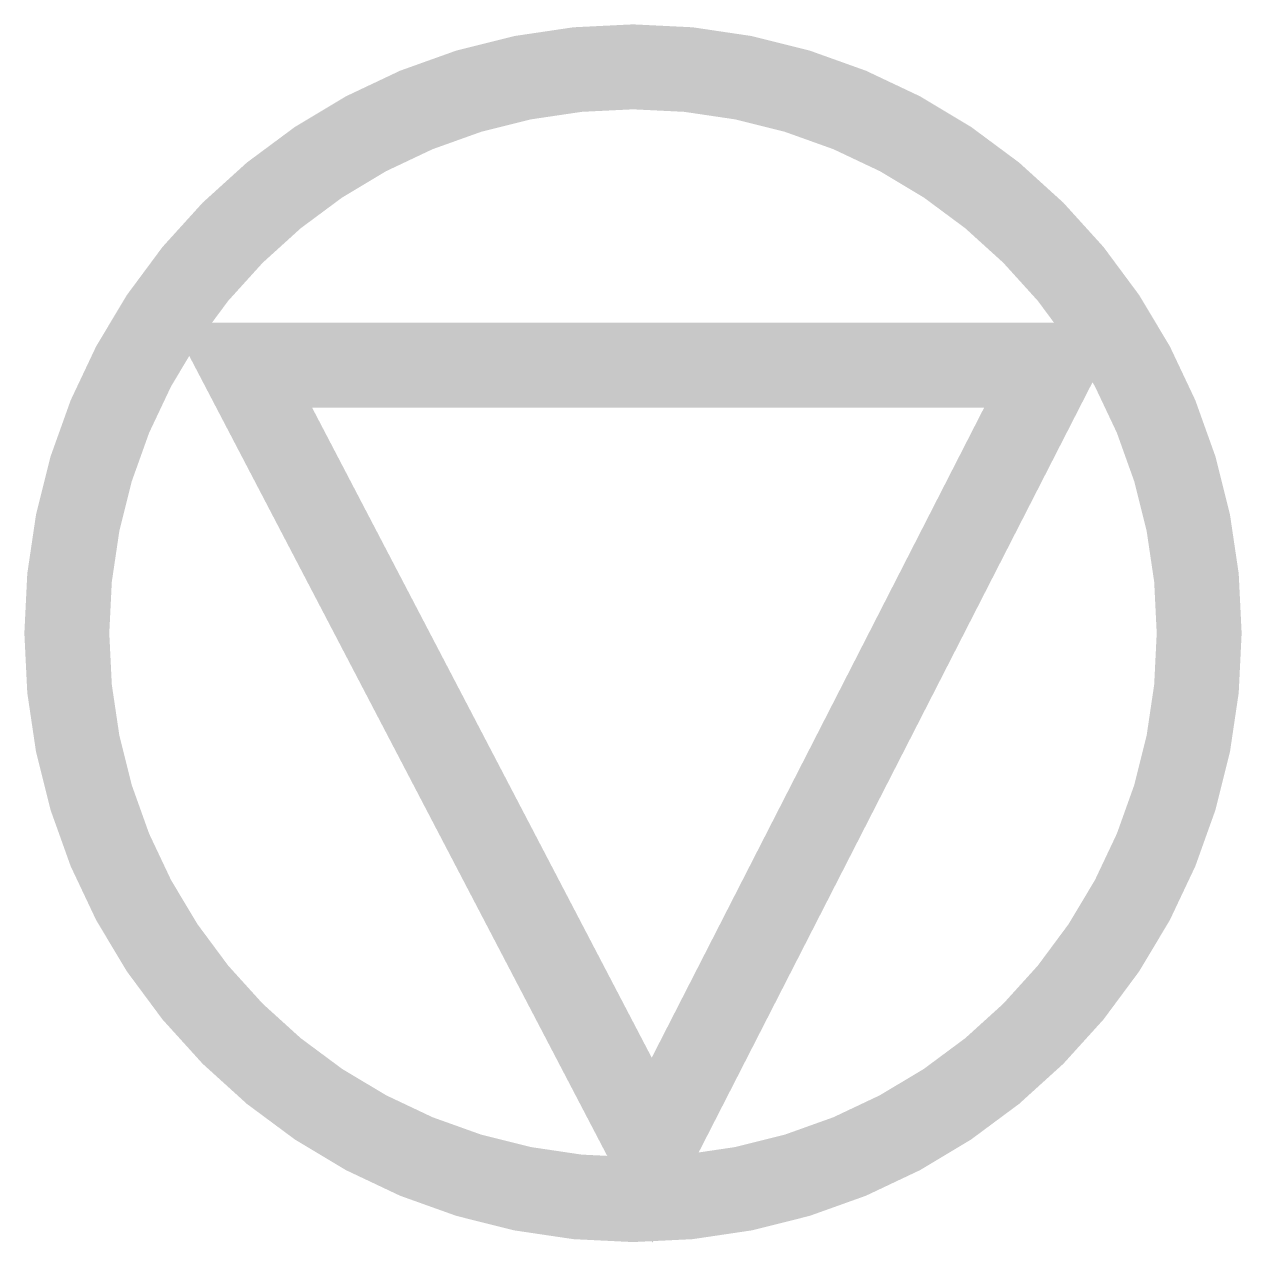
# Model space of a CAD drawing. Extents: x -0.15 to 4.15, y -0.15 to 4.15.
import ezdxf

# ---------------------------------------------------------------- set-up
doc = ezdxf.new("R2010")
doc.units = 0
doc.header["$MEASUREMENT"] = 0
doc.layers.get('0').update_dxf_attribs({"linetype": 'CONTINUOUS'})

msp = doc.modelspace()

# ---------------------------------------------------------------- linework, layer by layer
at = {"color": 7, "const_width": 0.3}
msp.add_lwpolyline([(2, 0, 1), (2, 4, 1), (2, 0, 1)], format="xyb", dxfattribs=at)
at = {"const_width": 0.3}
msp.add_lwpolyline([(0.6188, 2.9466), (3.4856, 2.9466), (2.0676, 0.1746)], close=True, dxfattribs=at)

doc.saveas('drawing.dxf')
